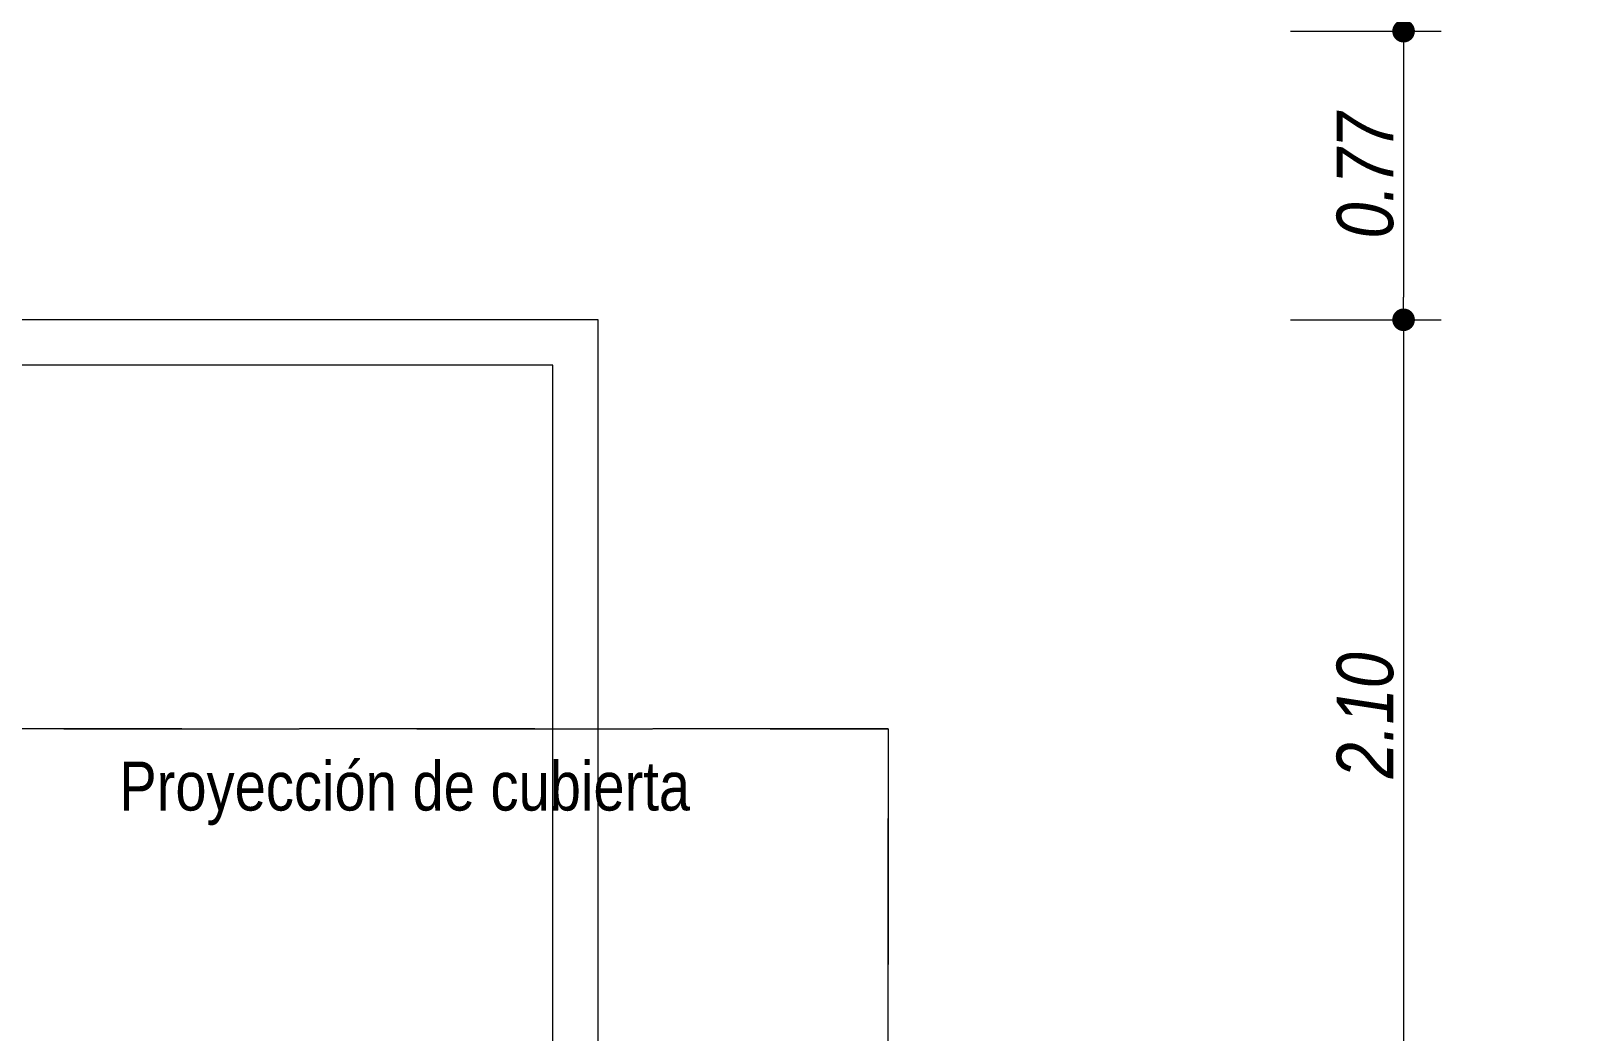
# Model space of a CAD drawing. Header units: inches. Extents: x 140 to 978, y -82 to 38.
# Drawn here: x 884.352 to 888.491, y -2.015 to 0.64 of the extents above; entities that cross this region are included whole.
import ezdxf

# ---------------------------------------------------------------- set-up
doc = ezdxf.new("R2010")
doc.units = ezdxf.units.IN
doc.header["$MEASUREMENT"] = 0
doc.linetypes.add('DASHED2', pattern=[0.375, 0.25, -0.125])
doc.layers.get('0').update_dxf_attribs({"lineweight": 0})
for name, color, linetype, lineweight in [('UNSAAC-COTA', 48, 'Continuous', 0), ('UNSAAC-FACHADA(2DO PLANO)', 7, 'Continuous', 30), ('UNSAAC-LLAMADOS', 88, 'Continuous', 0), ('UNSAAC-MURETE', 146, 'Continuous', 20), ('UNSAAC-PROYECCIONES', 38, 'DASHED2', 0)]:
    doc.layers.add(name, color=color, linetype=linetype, lineweight=lineweight)
doc.styles.add('narrow', font='')
doc.styles.get('narrow').set_extended_font_data('Arial Narrow', italic=True)
doc.dimstyles.new('1EN75', dxfattribs={"dimtxt": 0.15, "dimasz": 0.06, "dimexe": 0.1, "dimexo": 0.15, "dimgap": 0.025, "dimtad": 1, "dimzin": 1, "dimdsep": 46, "dimtxsty": 'narrow', "dimblk": 'DOT', "dimcen": 0.1, "dimclrd": 256, "dimclre": 256, "dimclrt": 256, "dimaunit": 1, "dimadec": 3, "dimazin": 0, "dimtfac": 1, "dimtmove": 2, "dimatfit": 3, "dimldrblk": 'ARCHTICK', "dimfxl": 0.3, "dimfxlon": 1, "dimtolj": 1, "dimtzin": 0, "dimlwd": 0, "dimlwe": 0, "dimarcsym": 0})

# ---------------------------------------------------------------- blocks, each defined once
blk = doc.blocks.new('_Dot')
at = {"color": 0, "linetype": 'ByBlock', "lineweight": -2}
blk.add_line((-0.5, 0), (-1, 0), dxfattribs=at)
at = {"color": 0, "linetype": 'ByBlock', "const_width": 0.5}
blk.add_lwpolyline([(-0.25, 0, 1), (0.25, 0, 1)], format="xyb", close=True, dxfattribs=at)
blk = doc.blocks.new('*D252')
at = {"layer": 'Defpoints', "color": 0, "transparency": 16777216}
for p in [(880.3254639167167, 2.469170508310853), (885.7867260582191, -2.115829491694086), (890.5167260582189, -2.115829491694087)]:
    blk.add_point(p, dxfattribs=at)
at = {"layer": 'UNSAAC-COTA', "lineweight": 0, "transparency": 16777216}
for p, q in [((890.2167260582189, 2.46917050831085), (890.6167260582189, 2.46917050831085)), ((890.5167260582189, 2.40917050831085), (890.5167260582189, -2.055829491694087)), ((890.2167260582189, -2.115829491694087), (890.6167260582189, -2.115829491694087))]:
    blk.add_line(p, q, dxfattribs=at)
at = {"layer": 'UNSAAC-COTA', "lineweight": 0, "transparency": 16777216, "xscale": 0.06, "yscale": 0.06, "zscale": 0.06}
for p, rotation in [((890.5167260582189, 2.46917050831085), 90), ((890.5167260582189, -2.115829491694087), 270)]:
    blk.add_blockref('_Dot', p, dxfattribs=dict(at, rotation=rotation))
at = {"layer": 'UNSAAC-COTA', "transparency": 16777216, "insert": (890.4151401100606, 0.1766705083085246), "char_height": 0.15, "attachment_point": 5, "rotation": 90, "style": 'narrow'}
blk.add_mtext('\\A1;4.59', dxfattribs=at)
blk = doc.blocks.new('_ArchTick')
at = {"layer": 'UNSAAC-FACHADA(2DO PLANO)', "color": 0, "const_width": 0.15}
blk.add_lwpolyline([(-0.5, -0.5), (0.5, 0.5)], dxfattribs=at)
blk = doc.blocks.new('*D273')
at = {"layer": 'Defpoints', "color": 0, "transparency": 16777216}
for p in [(887.4866896337026, 24.12413627144082), (889.7095091004094, 24.12413627144081), (887.4866896337026, -13.27586372856067)]:
    blk.add_point(p, dxfattribs=at)
at = {"layer": 'UNSAAC-COTA', "lineweight": 0, "transparency": 16777216}
for p, q in [((889.4095091004094, 24.12413627144081), (889.8095091004094, 24.12413627144081)), ((889.7095091004094, -13.21586372856066), (889.7095091004094, 24.06413627144082)), ((889.4095091004094, -13.27586372856067), (889.8095091004094, -13.27586372856067))]:
    blk.add_line(p, q, dxfattribs=at)
at = {"layer": 'UNSAAC-COTA', "lineweight": 0, "transparency": 16777216, "xscale": 0.06, "yscale": 0.06, "zscale": 0.06}
for p, rotation in [((889.7095091004094, 24.12413627144081), 90), ((889.7095091004094, -13.27586372856067), 270)]:
    blk.add_blockref('_Dot', p, dxfattribs=dict(at, rotation=rotation))
at = {"layer": 'UNSAAC-COTA', "transparency": 16777216, "insert": (889.6079231522511, 5.424136271440219), "char_height": 0.15, "attachment_point": 5, "rotation": 90, "style": 'narrow'}
blk.add_mtext('\\A1;37.40', dxfattribs=at)
blk = doc.blocks.new('*D287')
at = {"layer": 'Defpoints', "color": 0, "transparency": 16777216}
for p in [(881.8182893729336, 2.255473876496353), (885.5624896337026, -2.225063728561167), (888.93928972618, -2.225063728561168)]:
    blk.add_point(p, dxfattribs=at)
at = {"layer": 'UNSAAC-COTA', "lineweight": 0, "transparency": 16777216}
for p, q in [((888.6392897261801, 2.255473876496351), (889.0392897261801, 2.255473876496351)), ((888.93928972618, 2.195473876496351), (888.93928972618, -2.165063728561168)), ((888.6392897261801, -2.225063728561168), (889.0392897261801, -2.225063728561168))]:
    blk.add_line(p, q, dxfattribs=at)
at = {"layer": 'UNSAAC-COTA', "lineweight": 0, "transparency": 16777216, "xscale": 0.06, "yscale": 0.06, "zscale": 0.06}
for p, rotation in [((888.93928972618, 2.255473876496351), 90), ((888.93928972618, -2.225063728561168), 270)]:
    blk.add_blockref('_Dot', p, dxfattribs=dict(at, rotation=rotation))
at = {"layer": 'UNSAAC-COTA', "transparency": 16777216, "insert": (888.8377037780218, 0.0152050739677345), "char_height": 0.15, "attachment_point": 5, "rotation": 90, "style": 'narrow'}
blk.add_mtext('\\A1;4.48', dxfattribs=at)
blk = doc.blocks.new('*D393')
at = {"layer": 'Defpoints', "color": 0, "transparency": 16777216}
for p in [(880.1884663709529, 2.255473876496353), (880.1884663709536, 0.6399397027242628), (887.9943318481, 0.6399397027242606)]:
    blk.add_point(p, dxfattribs=at)
at = {"layer": 'UNSAAC-COTA', "lineweight": 0, "transparency": 16777216}
for p, q in [((887.6943318481001, 2.255473876496351), (888.0943318481001, 2.255473876496351)), ((887.9943318481, 2.195473876496351), (887.9943318481, 0.6999397027242606)), ((887.6943318481001, 0.6399397027242607), (888.0943318481001, 0.6399397027242606))]:
    blk.add_line(p, q, dxfattribs=at)
at = {"layer": 'UNSAAC-COTA', "lineweight": 0, "transparency": 16777216, "xscale": 0.06, "yscale": 0.06, "zscale": 0.06}
for p, rotation in [((887.9943318481, 2.255473876496351), 90), ((887.9943318481, 0.6399397027242606), 270)]:
    blk.add_blockref('_Dot', p, dxfattribs=dict(at, rotation=rotation))
at = {"layer": 'UNSAAC-COTA', "transparency": 16777216, "insert": (887.8927458999418, 1.447706789610449), "char_height": 0.15, "attachment_point": 5, "rotation": 90, "style": 'narrow'}
blk.add_mtext('\\A1;1.62', dxfattribs=at)
blk = doc.blocks.new('*D394')
at = {"layer": 'Defpoints', "color": 0, "transparency": 16777216}
for p in [(880.1884663709536, 0.6399397027242628), (885.8568666317219, -0.1258637285613418), (887.9943318481, -0.1258637285613424)]:
    blk.add_point(p, dxfattribs=at)
at = {"layer": 'UNSAAC-COTA', "lineweight": 0, "transparency": 16777216}
for p, q in [((887.6943318481001, 0.6399397027242607), (888.0943318481001, 0.6399397027242606)), ((887.9943318481, 0.5799397027242605), (887.9943318481, -0.06586372856134237)), ((887.6943318481001, -0.1258637285613423), (888.0943318481001, -0.1258637285613424))]:
    blk.add_line(p, q, dxfattribs=at)
at = {"layer": 'UNSAAC-COTA', "lineweight": 0, "transparency": 16777216, "xscale": 0.06, "yscale": 0.06, "zscale": 0.06}
for p, rotation in [((887.9943318481, 0.6399397027242606), 90), ((887.9943318481, -0.1258637285613424), 270)]:
    blk.add_blockref('_Dot', p, dxfattribs=dict(at, rotation=rotation))
at = {"layer": 'UNSAAC-COTA', "transparency": 16777216, "insert": (887.8927458999418, 0.2570379870816019), "char_height": 0.15, "attachment_point": 5, "rotation": 90, "style": 'narrow'}
blk.add_mtext('\\A1;0.77', dxfattribs=at)
blk = doc.blocks.new('*D395')
at = {"layer": 'Defpoints', "color": 0, "transparency": 16777216}
for p in [(885.8568666317219, -0.1258637285613418), (885.8568666317219, -2.22506372856148), (887.9943318481, -2.22506372856148)]:
    blk.add_point(p, dxfattribs=at)
at = {"layer": 'UNSAAC-COTA', "lineweight": 0, "transparency": 16777216}
for p, q in [((887.6943318481001, -0.1258637285613423), (888.0943318481001, -0.1258637285613424)), ((887.9943318481, -0.1858637285613424), (887.9943318481, -2.16506372856148)), ((887.6943318481001, -2.22506372856148), (888.0943318481001, -2.22506372856148))]:
    blk.add_line(p, q, dxfattribs=at)
at = {"layer": 'UNSAAC-COTA', "lineweight": 0, "transparency": 16777216, "xscale": 0.06, "yscale": 0.06, "zscale": 0.06}
for p, rotation in [((887.9943318481, -0.1258637285613424), 90), ((887.9943318481, -2.22506372856148), 270)]:
    blk.add_blockref('_Dot', p, dxfattribs=dict(at, rotation=rotation))
at = {"layer": 'UNSAAC-COTA', "transparency": 16777216, "insert": (887.8927458999418, -1.175463728561269), "char_height": 0.15, "attachment_point": 5, "rotation": 90, "style": 'narrow'}
blk.add_mtext('\\A1;2.10', dxfattribs=at)

msp = doc.modelspace()

# ---------------------------------------------------------------- linework, layer by layer
at = {"layer": 'UNSAAC-MURETE'}
for p, q in [((885.8568666317219, -0.1258637285613418), (880.7689986660776, -0.1258637285612281)), ((885.8568666317219, -13.27586372856067), (885.8568666317219, -0.1258637285613418))]:
    msp.add_line(p, q, dxfattribs=at)
msp.add_lwpolyline([(885.736866631722, -2.225063728561452), (885.736866631722, -0.2458637285613463), (880.7192930385927, -0.2458637285612326), (880.1884665455593, 0.2849627644721409)], dxfattribs=at)
at = {"layer": 'UNSAAC-PROYECCIONES', "ltscale": 2.5}
msp.add_lwpolyline([(880.6884671336907, 2.3557705083162), (880.688468016468, -1.211357287955591), (886.6266643794069, -1.211356008902571), (886.6266643796552, -14.26215625637739), (849.002685763677, -14.26215625637742), (849.002685763677, -7.650504161466536), (847.0682754678232, -7.650504161466536), (847.0682754678232, -2.875063728561436), (847.0682754678232, -7.650504161466536), (849.002685763677, -7.650504161466536), (849.002685763677, -14.26215625637742), (886.6266643796552, -14.26215625637739), (886.6266643794069, -1.211356008902571), (880.688468016468, -1.211357287955591)], close=True, dxfattribs=at)

# ---------------------------------------------------------------- texts
at = {"layer": 'UNSAAC-LLAMADOS', "insert": (884.2927773491147, -1.298102794497154), "char_height": 0.13, "width": 2.083572171249768, "attachment_point": 1, "style": 'narrow'}
msp.add_mtext('\\pi0.29327;{\\fArial Narrow|b0|i0|c0|p34;Proyección de cubierta}', dxfattribs=at)

# ---------------------------------------------------------------- dimensions: what is measured, and where the dimension line sits
at = {"layer": 'UNSAAC-COTA'}
for base, p1, p2, picture, middle in [((889.7095091004094, 24.12413627144081), (887.4866896337026, -13.27586372856067), (887.4866896337026, 24.12413627144082), '*D273', (889.6079231522511, 5.424136271440219)), ((890.5167260582189, -2.115829491694087), (880.3254639167167, 2.469170508310853), (885.7867260582191, -2.115829491694086), '*D252', (890.4151401100606, 0.1766705083085246)), ((887.9943318481, 0.6399397027242606), (880.1884663709529, 2.255473876496353), (880.1884663709536, 0.6399397027242628), '*D393', (887.8927458999418, 1.447706789610449)), ((888.93928972618, -2.225063728561168), (881.8182893729336, 2.255473876496353), (885.5624896337026, -2.225063728561167), '*D287', (888.8377037780218, 0.0152050739677345)), ((887.9943318481, -0.1258637285613424), (880.1884663709536, 0.6399397027242628), (885.8568666317219, -0.1258637285613418), '*D394', (887.8927458999418, 0.2570379870816019)), ((887.9943318481, -2.22506372856148), (885.8568666317219, -0.1258637285613418), (885.8568666317219, -2.22506372856148), '*D395', (887.8927458999418, -1.175463728561269))]:
    dim = msp.add_linear_dim(base=base, p1=p1, p2=p2, angle=90, dimstyle='1EN75', dxfattribs=at)
    dim.commit()
    dim.dimension.update_dxf_attribs({"geometry": picture, "text_midpoint": middle})

doc.saveas('drawing.dxf')
